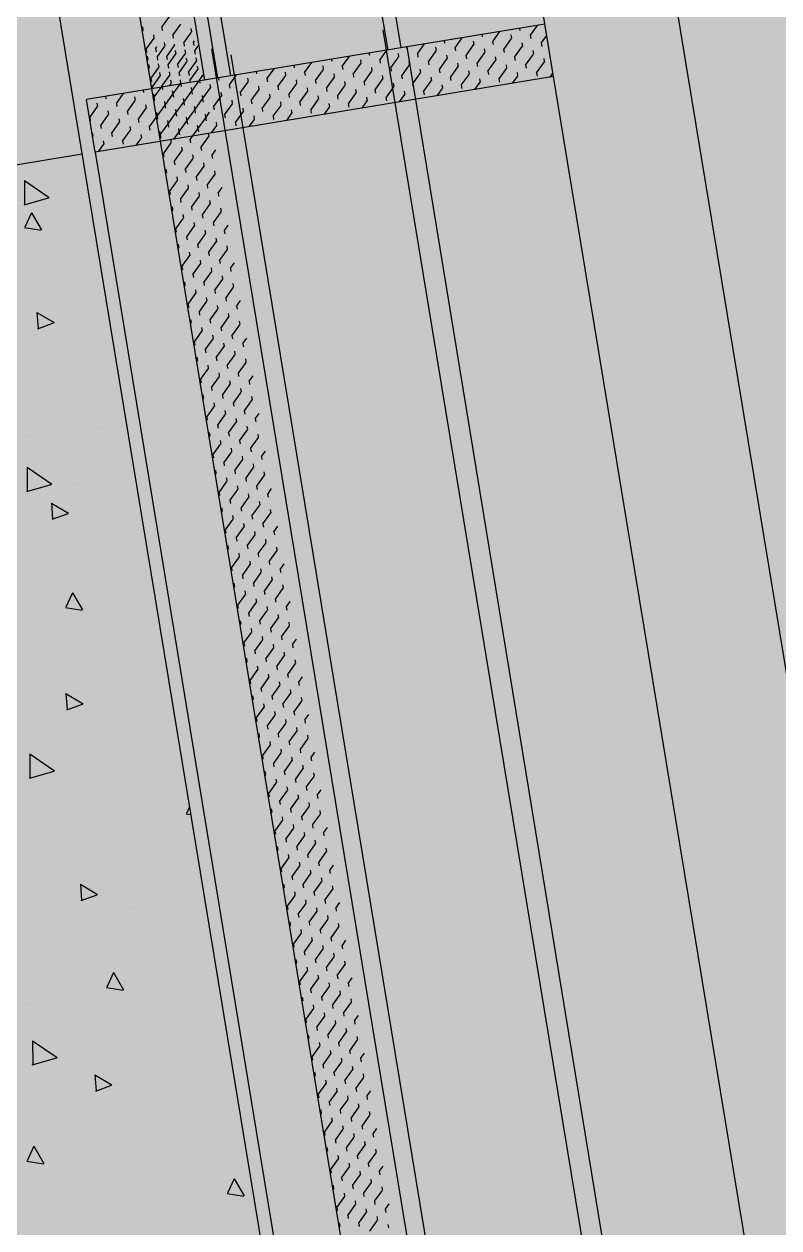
# Model space of a CAD drawing. Header units: millimetres. Extents: x 33240 to 33395, y 51607 to 51720.
# Drawn here: x 33274.4674 to 33274.7518, y 51682.5748 to 51683.0283 of the extents above; entities that cross this region are included whole.
import ezdxf

# ---------------------------------------------------------------- set-up
doc = ezdxf.new("R2010")
doc.units = ezdxf.units.MM
doc.header["$LTSCALE"] = 0.3
doc.header["$MEASUREMENT"] = 0
doc.layers.add('07-REVT-SOL', color=8, linetype='CONTINUOUS')
doc.layers.add('08-EQUI-MEUBLE-PROJ-01', color=11, linetype='CONTINUOUS')

msp = doc.modelspace()

# ---------------------------------------------------------------- hatches: boundary and pattern name
at = {"layer": '07-REVT-SOL'}
h = msp.add_hatch(dxfattribs=at)
h.set_pattern_fill('CROSS', color=30, style=0)
h.set_pattern_definition([(189.35057367, (57785.36794, 108093.83487), (-0.2060594638, -0.2872968802), [0.125, -0.375]), (279.35057367, (57785.29612, 108093.88639), (0.2872968802, -0.2060594638), [0.125, -0.375])])
edge = h.paths.add_edge_path()
edge.add_line((33283.37834, 51687.08222), (33282.64428, 51691.54015))
edge.add_line((33282.64428, 51691.54015), (33270.16237, 51689.48484))
edge.add_line((33270.16237, 51689.48484), (33272.72134, 51673.94416))
edge.add_line((33272.72134, 51673.94416), (33273.82317, 51674.12555))
edge.add_line((33273.82317, 51674.12555), (33273.45317, 51676.37256))
edge.add_line((33273.45317, 51676.37256), (33279.43924, 51677.35824))
edge.add_line((33279.43924, 51677.35824), (33280.44289, 51671.26305))
edge.add_line((33280.44289, 51671.26305), (33280.69327, 51669.7425))
edge.add_line((33280.69327, 51669.7425), (33287.18279, 51670.81109))
edge.add_arc((33295.49829, 51677.43212), 10.62947, 146.696325, 218.527795, ccw=False)
edge.add_line((33286.61448, 51683.26851), (33287.3226, 51684.32885))
edge.add_line((33287.3226, 51684.32885), (33288.3032, 51685.52771))
edge.add_line((33288.3032, 51685.52771), (33286.19868, 51687.54663))
edge.add_line((33286.19868, 51687.54663), (33283.37834, 51687.08222))

# ---------------------------------------------------------------- linework, layer by layer
at = {"layer": '08-EQUI-MEUBLE-PROJ-01', "ltscale": 0.8}
for p, q in [((33273.78824, 51687.2367), (33274.9208, 51680.35868)), ((33275.09841, 51680.38792), (33273.9951, 51687.08834)), ((33274.54831, 51684.03642), (33275.14774, 51680.39605)), ((33274.9504, 51680.36355), (33274.37014, 51683.88745)), ((33274.59026, 51683.10461), (33274.60443, 51683.01853)), ((33274.60129, 51683.06842), (33274.60937, 51683.01935)), ((33274.66364, 51683.02828), (33274.49096, 51682.99985)), ((33274.65819, 51683.02408), (33274.66087, 51683.02783)), ((33274.60262, 51683.02613), (33275.03865, 51680.37808)), ((33274.62983, 51683.01942), (33274.63252, 51683.02316)), ((33274.64018, 51683.02352), (33274.64003, 51683.02439)), ((33274.64401, 51683.02175), (33274.6467, 51683.02549)), ((33274.64814, 51683.01879), (33274.6511, 51683.02292)), ((33274.65119, 51683.02298), (33274.65098, 51683.02423)), ((33274.65436, 51683.02585), (33274.65421, 51683.02673)), ((33274.65848, 51683.02289), (33274.65828, 51683.02415)), ((33274.66232, 51683.02112), (33274.66435, 51683.02396)), ((33274.60148, 51683.01475), (33274.60416, 51683.01849)), ((33274.61168, 51683.01973), (33275.04456, 51680.37906)), ((33274.61182, 51683.01885), (33274.61168, 51683.01973)), ((33274.61566, 51683.01708), (33274.61834, 51683.02082)), ((33274.61978, 51683.01412), (33274.62275, 51683.01825)), ((33274.62283, 51683.01831), (33274.62263, 51683.01956)), ((33274.626, 51683.02118), (33274.62586, 51683.02206)), ((33274.63013, 51683.01822), (33274.62992, 51683.01948)), ((33274.63396, 51683.01645), (33274.63692, 51683.02058)), ((33274.63701, 51683.02064), (33274.6368, 51683.0219)), ((33274.64114, 51683.01768), (33274.64093, 51683.01894)), ((33274.64431, 51683.02056), (33274.6441, 51683.02181)), ((33274.64843, 51683.0176), (33274.64823, 51683.01885)), ((33274.65227, 51683.01583), (33274.65523, 51683.01996)), ((33274.65532, 51683.02002), (33274.65511, 51683.02127)), ((33274.65944, 51683.01706), (33274.65924, 51683.01831)), ((33274.66261, 51683.01993), (33274.66241, 51683.02119)), ((33274.58347, 51683.01418), (33274.58332, 51683.01506)), ((33274.5873, 51683.01241), (33274.58999, 51683.01615)), ((33274.59143, 51683.00945), (33274.59439, 51683.01358)), ((33274.59448, 51683.01364), (33274.59427, 51683.01489)), ((33274.59765, 51683.01652), (33274.5975, 51683.01739)), ((33274.60177, 51683.01355), (33274.60157, 51683.01481)), ((33274.60561, 51683.01179), (33274.60857, 51683.01591)), ((33274.60866, 51683.01598), (33274.60845, 51683.01723)), ((33274.61278, 51683.01301), (33274.61258, 51683.01427)), ((33274.61595, 51683.01589), (33274.61574, 51683.01714)), ((33274.62008, 51683.01293), (33274.61987, 51683.01418)), ((33274.62391, 51683.01116), (33274.62687, 51683.01529)), ((33274.62696, 51683.01535), (33274.62676, 51683.0166)), ((33274.63109, 51683.01239), (33274.63088, 51683.01364)), ((33274.63426, 51683.01526), (33274.63405, 51683.01652)), ((33274.63809, 51683.01349), (33274.64105, 51683.01762)), ((33274.64222, 51683.01053), (33274.64518, 51683.01466)), ((33274.64527, 51683.01472), (33274.64506, 51683.01598)), ((33274.65256, 51683.01464), (33274.65236, 51683.01589)), ((33274.6564, 51683.01287), (33274.65936, 51683.017)), ((33274.66052, 51683.00991), (33274.66348, 51683.01403)), ((33274.66357, 51683.0141), (33274.66337, 51683.01535)), ((33274.58443, 51683.00835), (33274.58422, 51683.0096)), ((33274.5876, 51683.01122), (33274.58739, 51683.01247)), ((33274.59172, 51683.00826), (33274.59152, 51683.00951)), ((33274.59556, 51683.00649), (33274.59852, 51683.01062)), ((33274.59861, 51683.01068), (33274.5984, 51683.01193)), ((33274.6059, 51683.01059), (33274.6057, 51683.01185)), ((33274.60974, 51683.00882), (33274.6127, 51683.01295)), ((33274.61386, 51683.00586), (33274.61682, 51683.00999)), ((33274.61691, 51683.01005), (33274.61671, 51683.01131)), ((33274.62421, 51683.00997), (33274.624, 51683.01122)), ((33274.62804, 51683.0082), (33274.631, 51683.01233)), ((33274.63217, 51683.00524), (33274.63513, 51683.00937)), ((33274.63522, 51683.00943), (33274.63501, 51683.01068)), ((33274.63838, 51683.0123), (33274.63818, 51683.01356)), ((33274.64251, 51683.00934), (33274.64231, 51683.01059)), ((33274.64635, 51683.00757), (33274.64931, 51683.0117)), ((33274.64939, 51683.01176), (33274.64919, 51683.01302)), ((33274.65352, 51683.0088), (33274.65332, 51683.01005)), ((33274.65669, 51683.01168), (33274.65648, 51683.01293)), ((33274.66082, 51683.00872), (33274.66061, 51683.00997)), ((33274.66565, 51683.00834), (33274.66668, 51683.00978)), ((33274.66689, 51683.00855), (33274.49421, 51682.98011)), ((33274.58138, 51683.00416), (33274.58434, 51683.00828)), ((33274.58551, 51683.0012), (33274.58847, 51683.00532)), ((33274.58856, 51683.00538), (33274.58835, 51683.00664)), ((33274.59585, 51683.0053), (33274.59565, 51683.00655)), ((33274.59969, 51683.00353), (33274.60265, 51683.00766)), ((33274.60273, 51683.00772), (33274.60253, 51683.00897)), ((33274.60381, 51683.00057), (33274.60677, 51683.0047)), ((33274.60686, 51683.00476), (33274.60666, 51683.00601)), ((33274.61003, 51683.00763), (33274.60982, 51683.00889)), ((33274.61416, 51683.00467), (33274.61395, 51683.00593)), ((33274.61799, 51683.0029), (33274.62095, 51683.00703)), ((33274.62104, 51683.00709), (33274.62083, 51683.00835)), ((33274.62517, 51683.00413), (33274.62496, 51683.00539)), ((33274.62834, 51683.00701), (33274.62813, 51683.00826)), ((33274.63246, 51683.00405), (33274.63226, 51683.0053)), ((33274.6373, 51683.00368), (33274.63926, 51683.00641)), ((33274.63935, 51683.00647), (33274.63914, 51683.00772)), ((33274.64328, 51683.00466), (33274.64327, 51683.00476)), ((33274.64664, 51683.00638), (33274.64643, 51683.00763)), ((33274.65148, 51683.00601), (33274.65343, 51683.00874)), ((33274.65746, 51683.007), (33274.65744, 51683.00709)), ((33274.5858, 51683), (33274.5856, 51683.00126)), ((33274.58964, 51682.99823), (33274.5926, 51683.00236)), ((33274.59268, 51683.00242), (33274.59248, 51683.00368)), ((33274.59681, 51682.99946), (33274.59661, 51683.00072)), ((33274.59998, 51683.00234), (33274.59977, 51683.00359)), ((33274.60411, 51682.99938), (33274.6039, 51683.00063)), ((33274.60894, 51682.99901), (33274.6109, 51683.00174)), ((33274.61099, 51683.0018), (33274.61078, 51683.00305)), ((33274.61493, 51682.99999), (33274.61491, 51683.00009)), ((33274.61829, 51683.00171), (33274.61808, 51683.00296)), ((33274.62312, 51683.00134), (33274.62508, 51683.00407)), ((33274.62911, 51683.00233), (33274.62909, 51683.00242)), ((33274.58993, 51682.99704), (33274.58972, 51682.9983)), ((33274.59477, 51682.99667), (33274.59672, 51682.9994)), ((33274.60075, 51682.99766), (33274.60073, 51682.99776)), ((33274.58657, 51682.99532), (33274.58656, 51682.99542))]:
    msp.add_line(p, q, dxfattribs=at)
at = {"layer": '08-EQUI-MEUBLE-PROJ-01', "color": 8, "ltscale": 0.8}
for p, q in [((33274.51563, 51683.00391), (33273.84465, 51687.07877)), ((33273.87739, 51687.00308), (33274.53536, 51683.00716)), ((33274.53106, 51683.09486), (33274.54523, 51683.00878)), ((33274.53222, 51683.05704), (33274.5403, 51683.00797)), ((33274.51235, 51683.02601), (33274.51214, 51683.02726)), ((33274.51935, 51683.02712), (33274.52231, 51683.03124)), ((33274.51965, 51683.02593), (33274.51944, 51683.02718)), ((33274.52348, 51683.02416), (33274.52644, 51683.02828)), ((33274.51205, 51683.02565), (33274.51226, 51683.02595)), ((33274.51343, 51683.01886), (33274.51639, 51683.02299)), ((33274.51648, 51683.02305), (33274.51627, 51683.0243)), ((33274.52377, 51683.02296), (33274.52357, 51683.02422)), ((33274.52761, 51683.0212), (33274.53057, 51683.02532)), ((33274.53066, 51683.02539), (33274.53045, 51683.02664)), ((33274.47151, 51683.02128), (33274.47151, 51683.02128)), ((33274.51372, 51683.01767), (33274.51352, 51683.01892)), ((33274.51704, 51683.01906), (33274.51751, 51683.01971)), ((33274.51733, 51683.01787), (33274.51713, 51683.01912)), ((33274.51756, 51683.0159), (33274.52052, 51683.02003)), ((33274.52061, 51683.02009), (33274.5204, 51683.02134)), ((33274.52117, 51683.0161), (33274.52413, 51683.02022)), ((33274.52421, 51683.02029), (33274.52413, 51683.0208)), ((33274.52473, 51683.01713), (33274.52453, 51683.01838)), ((33274.5279, 51683.02), (33274.5277, 51683.02126)), ((33274.52834, 51683.01733), (33274.52814, 51683.01858)), ((33274.53122, 51683.02139), (33274.53169, 51683.02205)), ((33274.53151, 51683.0202), (33274.5313, 51683.02145)), ((33274.53174, 51683.01823), (33274.5332, 51683.02028)), ((33274.53203, 51683.01704), (33274.53182, 51683.0183)), ((33274.538, 51683.01896), (33274.97459, 51680.36754)), ((33274.51387, 51683.01463), (33274.51408, 51683.01493)), ((33274.51417, 51683.01499), (33274.51396, 51683.01624)), ((33274.51785, 51683.01471), (33274.51765, 51683.01596)), ((33274.52146, 51683.01491), (33274.52125, 51683.01616)), ((33274.52169, 51683.01294), (33274.52465, 51683.01707)), ((33274.52529, 51683.01314), (33274.52826, 51683.01726)), ((33274.52581, 51683.00998), (33274.52878, 51683.01411)), ((33274.52886, 51683.01417), (33274.52866, 51683.01542)), ((33274.52942, 51683.01017), (33274.53238, 51683.0143)), ((33274.53247, 51683.01437), (33274.53226, 51683.01562)), ((33274.5453, 51683.01669), (33274.98133, 51680.36865)), ((33274.57312, 51683.01008), (33274.57581, 51683.01382)), ((33274.51439, 51683.01148), (33274.5146, 51683.01177)), ((33274.51469, 51683.01183), (33274.51448, 51683.01309)), ((33274.51524, 51683.00784), (33274.51821, 51683.01197)), ((33274.51829, 51683.01203), (33274.51809, 51683.01328)), ((33274.51881, 51683.00887), (33274.51861, 51683.01013)), ((33274.52198, 51683.01175), (33274.52177, 51683.013)), ((33274.52242, 51683.00907), (33274.52222, 51683.01032)), ((33274.52559, 51683.01195), (33274.52538, 51683.0132)), ((33274.52611, 51683.00879), (33274.5259, 51683.01004)), ((33274.52972, 51683.00898), (33274.52951, 51683.01024)), ((33274.52994, 51683.00702), (33274.5329, 51683.01115)), ((33274.53299, 51683.01121), (33274.53278, 51683.01246)), ((33274.53355, 51683.00721), (33274.53502, 51683.00926)), ((33274.54477, 51683.00541), (33274.54745, 51683.00915)), ((33274.55511, 51683.00951), (33274.55497, 51683.01039)), ((33274.55895, 51683.00774), (33274.56163, 51683.01148)), ((33274.56612, 51683.00897), (33274.56592, 51683.01022)), ((33274.56929, 51683.01185), (33274.56915, 51683.01272)), ((33274.57342, 51683.00889), (33274.57321, 51683.01014)), ((33274.57725, 51683.00712), (33274.58021, 51683.01124)), ((33274.5803, 51683.01131), (33274.58009, 51683.01256)), ((33274.51554, 51683.00665), (33274.51533, 51683.0079)), ((33274.51576, 51683.00468), (33274.51873, 51683.00881)), ((33274.51598, 51683.00397), (33274.51585, 51683.00475)), ((33274.51937, 51683.00488), (33274.52233, 51683.00901)), ((33274.51967, 51683.00369), (33274.51946, 51683.00494)), ((33274.52224, 51683.005), (33274.52285, 51683.00585)), ((33274.52294, 51683.00591), (33274.52274, 51683.00717)), ((33274.5235, 51683.00192), (33274.52646, 51683.00605)), ((33274.52655, 51683.00611), (33274.52634, 51683.00736)), ((33274.52676, 51683.00484), (33274.52661, 51683.00572)), ((33274.53016, 51683.0063), (33274.53003, 51683.00708)), ((33274.53059, 51683.00307), (33274.53328, 51683.00682)), ((33274.53384, 51683.00602), (33274.53364, 51683.00728)), ((33274.53777, 51683.0043), (33274.53756, 51683.00556)), ((33274.54094, 51683.00718), (33274.54079, 51683.00805)), ((33274.54506, 51683.00422), (33274.54486, 51683.00547)), ((33274.5489, 51683.00245), (33274.55186, 51683.00658)), ((33274.55195, 51683.00664), (33274.55174, 51683.00789)), ((33274.55607, 51683.00368), (33274.55587, 51683.00493)), ((33274.55924, 51683.00655), (33274.55903, 51683.0078)), ((33274.56307, 51683.00478), (33274.56604, 51683.00891)), ((33274.56337, 51683.00359), (33274.56316, 51683.00484)), ((33274.5672, 51683.00182), (33274.57016, 51683.00595)), ((33274.57025, 51683.00601), (33274.57005, 51683.00726)), ((33274.57755, 51683.00593), (33274.57734, 51683.00718)), ((33274.4984, 51683.00017), (33274.49826, 51683.00105)), ((33274.50224, 51682.9984), (33274.50492, 51683.00215)), ((33274.50941, 51682.99963), (33274.50921, 51683.00089)), ((33274.51258, 51683.00251), (33274.51244, 51683.00338)), ((33274.5162, 51683.00046), (33274.51641, 51683.00075)), ((33274.5165, 51683.00081), (33274.51629, 51683.00207)), ((33274.51641, 51683.00074), (33274.5191, 51683.00448)), ((33274.51671, 51682.99955), (33274.5165, 51683.0008)), ((33274.52054, 51682.99778), (33274.5235, 51683.00191)), ((33274.52359, 51683.00197), (33274.52338, 51683.00322)), ((33274.5238, 51683.00073), (33274.52359, 51683.00198)), ((33274.52772, 51682.99901), (33274.52751, 51683.00026)), ((33274.52763, 51682.99896), (33274.53059, 51683.00309)), ((33274.53068, 51683.00315), (33274.53047, 51683.0044)), ((33274.53089, 51683.00188), (33274.53068, 51683.00314)), ((33274.53176, 51682.996), (33274.53472, 51683.00013)), ((33274.53481, 51683.00019), (33274.5346, 51683.00144)), ((33274.53472, 51683.00011), (33274.53768, 51683.00424)), ((33274.53501, 51682.99892), (33274.53481, 51683.00017)), ((33274.53885, 51682.99715), (33274.54181, 51683.00128)), ((33274.5419, 51683.00134), (33274.54169, 51683.0026)), ((33274.54919, 51683.00126), (33274.54899, 51683.00251)), ((33274.55303, 51682.99949), (33274.55599, 51683.00361)), ((33274.55715, 51682.99653), (33274.56011, 51683.00065)), ((33274.5602, 51683.00072), (33274.56, 51683.00197)), ((33274.5675, 51683.00063), (33274.56729, 51683.00188)), ((33274.57133, 51682.99886), (33274.57429, 51683.00299)), ((33274.57438, 51683.00305), (33274.57417, 51683.0043)), ((33274.57546, 51682.9959), (33274.57842, 51683.00003)), ((33274.57851, 51683.00009), (33274.5783, 51683.00134)), ((33274.58167, 51683.00296), (33274.58147, 51683.00422)), ((33274.49421, 51682.98011), (33274.49096, 51682.99985)), ((33274.49219, 51682.99311), (33274.49515, 51682.99724)), ((33274.49524, 51682.9973), (33274.49503, 51682.99855)), ((33274.49936, 51682.99434), (33274.49916, 51682.99559)), ((33274.50253, 51682.99721), (33274.50232, 51682.99847)), ((33274.50636, 51682.99544), (33274.50933, 51682.99957)), ((33274.50666, 51682.99425), (33274.50645, 51682.99551)), ((33274.51049, 51682.99248), (33274.51345, 51682.99661)), ((33274.51354, 51682.99667), (33274.51334, 51682.99793)), ((33274.51758, 51682.99366), (33274.52054, 51682.99779)), ((33274.52063, 51682.99785), (33274.52042, 51682.99911)), ((33274.52084, 51682.99659), (33274.52063, 51682.99784)), ((33274.52476, 51682.99489), (33274.52455, 51682.99615)), ((33274.52467, 51682.99482), (33274.52763, 51682.99895)), ((33274.52792, 51682.99777), (33274.52772, 51682.99902)), ((33274.5288, 51682.99186), (33274.53176, 51682.99599)), ((33274.53185, 51682.99605), (33274.53164, 51682.9973)), ((33274.53205, 51682.99481), (33274.53184, 51682.99606)), ((33274.53914, 51682.99596), (33274.53894, 51682.99721)), ((33274.54298, 51682.99419), (33274.54594, 51682.99832)), ((33274.54602, 51682.99838), (33274.54582, 51682.99963)), ((33274.55015, 51682.99542), (33274.54995, 51682.99667)), ((33274.55332, 51682.9983), (33274.55311, 51682.99955)), ((33274.55745, 51682.99533), (33274.55724, 51682.99659)), ((33274.56128, 51682.99357), (33274.56424, 51682.99769)), ((33274.56433, 51682.99775), (33274.56412, 51682.99901)), ((33274.56846, 51682.99479), (33274.56825, 51682.99605)), ((33274.57163, 51682.99767), (33274.57142, 51682.99892)), ((33274.57575, 51682.99471), (33274.57555, 51682.99596)), ((33274.58059, 51682.99434), (33274.58255, 51682.99707)), ((33274.58264, 51682.99713), (33274.58243, 51682.99838)), ((33274.49248, 51682.99192), (33274.49228, 51682.99317)), ((33274.49632, 51682.99015), (33274.49928, 51682.99428)), ((33274.50044, 51682.98719), (33274.5034, 51682.99132)), ((33274.50349, 51682.99138), (33274.50329, 51682.99263)), ((33274.51079, 51682.99129), (33274.51058, 51682.99254)), ((33274.51462, 51682.98952), (33274.51758, 51682.99365)), ((33274.51767, 51682.99371), (33274.51746, 51682.99497)), ((33274.51787, 51682.99247), (33274.51767, 51682.99373)), ((33274.5218, 51682.99075), (33274.52159, 51682.992)), ((33274.52171, 51682.9907), (33274.52467, 51682.99483)), ((33274.52496, 51682.99363), (33274.52476, 51682.99488)), ((33274.52584, 51682.98774), (33274.5288, 51682.99187)), ((33274.52888, 51682.99193), (33274.52868, 51682.99319)), ((33274.52909, 51682.99067), (33274.52889, 51682.99192)), ((33274.53293, 51682.9889), (33274.53589, 51682.99302)), ((33274.53597, 51682.99309), (33274.53577, 51682.99434)), ((33274.53588, 51682.99304), (33274.53735, 51682.99508)), ((33274.53618, 51682.99185), (33274.53597, 51682.9931)), ((33274.5401, 51682.99013), (33274.5399, 51682.99138)), ((33274.54327, 51682.993), (33274.54306, 51682.99425)), ((33274.5471, 51682.99123), (33274.55006, 51682.99536)), ((33274.5474, 51682.99004), (33274.54719, 51682.99129)), ((33274.55223, 51682.98967), (33274.55419, 51682.9924)), ((33274.55428, 51682.99246), (33274.55407, 51682.99371)), ((33274.56158, 51682.99237), (33274.56137, 51682.99363)), ((33274.56641, 51682.992), (33274.56837, 51682.99473)), ((33274.5724, 51682.99299), (33274.57238, 51682.99309)), ((33274.47895, 51682.98942), (33274.47895, 51682.98942)), ((33274.49344, 51682.98608), (33274.49324, 51682.98734)), ((33274.49661, 51682.98896), (33274.4964, 51682.99021)), ((33274.50074, 51682.986), (33274.50053, 51682.98725)), ((33274.50457, 51682.98423), (33274.50753, 51682.98836)), ((33274.50762, 51682.98842), (33274.50741, 51682.98967)), ((33274.51175, 51682.98546), (33274.51154, 51682.98671)), ((33274.51492, 51682.98833), (33274.51471, 51682.98958)), ((33274.51853, 51682.98628), (33274.51875, 51682.98657)), ((33274.51883, 51682.98664), (33274.51863, 51682.98789)), ((33274.51875, 51682.98656), (33274.52171, 51682.99069)), ((33274.51904, 51682.98537), (33274.51884, 51682.98662)), ((33274.522, 51682.98951), (33274.5218, 51682.99076)), ((33274.52388, 51682.985), (33274.52584, 51682.98773)), ((33274.52593, 51682.98779), (33274.52572, 51682.98904)), ((33274.52613, 51682.98655), (33274.52592, 51682.9878)), ((33274.52996, 51682.98478), (33274.53292, 51682.98891)), ((33274.53301, 51682.98897), (33274.53281, 51682.99022)), ((33274.53322, 51682.9877), (33274.53301, 51682.98896)), ((33274.53714, 51682.98601), (33274.53693, 51682.98726)), ((33274.53806, 51682.98733), (33274.54001, 51682.99006)), ((33274.54404, 51682.98832), (33274.54402, 51682.98842)), ((33274.55822, 51682.99065), (33274.5582, 51682.99075)), ((33274.49326, 51682.98589), (33274.49335, 51682.98602)), ((33274.49552, 51682.98033), (33274.49748, 51682.98306)), ((33274.49757, 51682.98312), (33274.49736, 51682.98437)), ((33274.50487, 51682.98304), (33274.50466, 51682.98429)), ((33274.5097, 51682.98266), (33274.51166, 51682.98539)), ((33274.51569, 51682.98365), (33274.51567, 51682.98375)), ((33274.51991, 51682.97949), (33274.52287, 51682.98361)), ((33274.52296, 51682.98368), (33274.52276, 51682.98493)), ((33274.52709, 51682.98072), (33274.52688, 51682.98197)), ((33274.52986, 51682.98598), (33274.52985, 51682.98608)), ((33274.53026, 51682.98359), (33274.53005, 51682.98484)), ((33274.53409, 51682.98182), (33274.53705, 51682.98595)), ((33274.53439, 51682.98063), (33274.53418, 51682.98188)), ((33274.48928, 51682.9793), (33274.3992, 51682.96447)), ((33274.49421, 51682.98011), (33274.74253, 51681.47207)), ((33274.50151, 51682.98132), (33274.50149, 51682.98141)), ((33274.52021, 51682.97829), (33274.52, 51682.97955)), ((33274.52404, 51682.97652), (33274.527, 51682.98065)), ((33274.52817, 51682.97356), (33274.53113, 51682.97769)), ((33274.53122, 51682.97775), (33274.53101, 51682.97901)), ((33274.53822, 51682.97886), (33274.53969, 51682.98091)), ((33274.53851, 51682.97767), (33274.53831, 51682.97892)), ((33274.47082, 51682.97593), (33274.47082, 51682.97593)), ((33274.52117, 51682.97246), (33274.52096, 51682.97371)), ((33274.52434, 51682.97533), (33274.52413, 51682.97659)), ((33274.52846, 51682.97237), (33274.52826, 51682.97363)), ((33274.5323, 51682.9706), (33274.53526, 51682.97473)), ((33274.53535, 51682.97479), (33274.53514, 51682.97605)), ((33274.53947, 51682.97183), (33274.53927, 51682.97309)), ((33274.46756, 51682.96935), (33274.47684, 51682.96298)), ((33274.46756, 51682.96935), (33274.46765, 51682.96035)), ((33274.52087, 51682.9721), (33274.52108, 51682.9724)), ((33274.52225, 51682.96531), (33274.52521, 51682.96944)), ((33274.5253, 51682.9695), (33274.52509, 51682.97075)), ((33274.53259, 51682.96941), (33274.53239, 51682.97067)), ((33274.53643, 51682.96764), (33274.53939, 51682.97177)), ((33274.52254, 51682.96412), (33274.52234, 51682.96537)), ((33274.52638, 51682.96235), (33274.52934, 51682.96647)), ((33274.52943, 51682.96654), (33274.52922, 51682.96779)), ((33274.53355, 51682.96358), (33274.53335, 51682.96483)), ((33274.53672, 51682.96645), (33274.53651, 51682.9677)), ((33274.54055, 51682.96468), (33274.54202, 51682.96673)), ((33274.54085, 51682.96349), (33274.54064, 51682.96474)), ((33274.4675, 51682.96023), (33274.47669, 51682.96286)), ((33274.47471, 51682.96086), (33274.47471, 51682.96086)), ((33274.5235, 51682.95828), (33274.5233, 51682.95953)), ((33274.52667, 51682.96116), (33274.52646, 51682.96241)), ((33274.5305, 51682.95939), (33274.53347, 51682.96351)), ((33274.5308, 51682.9582), (33274.53059, 51682.95945)), ((33274.53463, 51682.95643), (33274.53759, 51682.96055)), ((33274.53768, 51682.96062), (33274.53747, 51682.96187)), ((33274.47023, 51682.95722), (33274.46773, 51682.95176)), ((33274.47023, 51682.95722), (33274.47402, 51682.95075)), ((33274.5232, 51682.95792), (33274.52342, 51682.95822)), ((33274.52458, 51682.95113), (33274.52754, 51682.95526)), ((33274.52763, 51682.95532), (33274.52743, 51682.95657)), ((33274.53493, 51682.95524), (33274.53472, 51682.95649)), ((33274.53876, 51682.95346), (33274.54172, 51682.95759)), ((33274.54181, 51682.95766), (33274.5416, 51682.95891)), ((33274.46757, 51682.95164), (33274.47386, 51682.95062)), ((33274.52488, 51682.94994), (33274.52467, 51682.95119)), ((33274.52871, 51682.94817), (33274.53167, 51682.9523)), ((33274.53176, 51682.95236), (33274.53155, 51682.95361)), ((33274.53589, 51682.9494), (33274.53568, 51682.95065)), ((33274.53905, 51682.95227), (33274.53885, 51682.95353)), ((33274.54289, 51682.9505), (33274.54436, 51682.95255)), ((33274.54318, 51682.94931), (33274.54298, 51682.95057)), ((33274.52901, 51682.94698), (33274.5288, 51682.94823)), ((33274.53284, 51682.94521), (33274.5358, 51682.94934)), ((33274.53697, 51682.94225), (33274.53993, 51682.94638)), ((33274.54002, 51682.94644), (33274.53981, 51682.94769)), ((33274.52554, 51682.94375), (33274.52575, 51682.94404)), ((33274.52584, 51682.9441), (33274.52563, 51682.94536)), ((33274.52692, 51682.93695), (33274.52988, 51682.94108)), ((33274.52997, 51682.94114), (33274.52976, 51682.9424)), ((33274.53313, 51682.94402), (33274.53293, 51682.94527)), ((33274.53726, 51682.94106), (33274.53705, 51682.94231)), ((33274.5411, 51682.93929), (33274.54406, 51682.94342)), ((33274.54414, 51682.94348), (33274.54394, 51682.94473)), ((33274.52721, 51682.93576), (33274.52701, 51682.93702)), ((33274.53105, 51682.93399), (33274.53401, 51682.93812)), ((33274.53409, 51682.93818), (33274.53389, 51682.93944)), ((33274.54139, 51682.9381), (33274.54118, 51682.93935)), ((33274.54522, 51682.93633), (33274.54669, 51682.93837)), ((33274.478, 51682.9321), (33274.478, 51682.9321)), ((33274.53134, 51682.9328), (33274.53113, 51682.93405)), ((33274.53517, 51682.93103), (33274.53813, 51682.93516)), ((33274.53822, 51682.93522), (33274.53802, 51682.93648)), ((33274.5393, 51682.92807), (33274.54226, 51682.9322)), ((33274.54235, 51682.93226), (33274.54214, 51682.93351)), ((33274.54552, 51682.93514), (33274.54531, 51682.93639)), ((33274.52787, 51682.92957), (33274.52808, 51682.92986)), ((33274.52817, 51682.92993), (33274.52797, 51682.93118)), ((33274.5323, 51682.92697), (33274.53209, 51682.92822)), ((33274.53547, 51682.92984), (33274.53526, 51682.93109)), ((33274.5396, 51682.92688), (33274.53939, 51682.92813)), ((33274.54343, 51682.92511), (33274.54639, 51682.92924)), ((33274.54648, 51682.9293), (33274.54627, 51682.93055)), ((33274.48611, 51682.92641), (33274.48611, 51682.92641)), ((33274.48636, 51682.92566), (33274.48636, 51682.92566)), ((33274.52925, 51682.92278), (33274.53221, 51682.9269)), ((33274.53338, 51682.91981), (33274.53634, 51682.92394)), ((33274.53643, 51682.92401), (33274.53622, 51682.92526)), ((33274.54372, 51682.92392), (33274.54352, 51682.92517)), ((33274.54756, 51682.92215), (33274.54903, 51682.9242)), ((33274.47227, 51682.91968), (33274.47872, 51682.91586)), ((33274.47227, 51682.91968), (33274.47272, 51682.9137)), ((33274.52955, 51682.92158), (33274.52934, 51682.92284)), ((33274.53367, 51682.91862), (33274.53347, 51682.91988)), ((33274.53751, 51682.91685), (33274.54047, 51682.92098)), ((33274.54056, 51682.92104), (33274.54035, 51682.9223)), ((33274.54468, 51682.91808), (33274.54448, 51682.91934)), ((33274.54785, 51682.92096), (33274.54765, 51682.92221)), ((33274.47256, 51682.91357), (33274.47856, 51682.91573)), ((33274.53021, 51682.91539), (33274.53042, 51682.91569)), ((33274.53051, 51682.91575), (33274.5303, 51682.917)), ((33274.53464, 51682.91279), (33274.53443, 51682.91404)), ((33274.5378, 51682.91566), (33274.5376, 51682.91692)), ((33274.54164, 51682.91389), (33274.5446, 51682.91802)), ((33274.54193, 51682.9127), (33274.54172, 51682.91396)), ((33274.54576, 51682.91093), (33274.54872, 51682.91506)), ((33274.54881, 51682.91512), (33274.54861, 51682.91638)), ((33274.53159, 51682.9086), (33274.53455, 51682.91273)), ((33274.53571, 51682.90564), (33274.53868, 51682.90976)), ((33274.53876, 51682.90983), (33274.53856, 51682.91108)), ((33274.54606, 51682.90974), (33274.54585, 51682.91099)), ((33274.54989, 51682.90797), (33274.55136, 51682.91002)), ((33274.48115, 51682.90782), (33274.48115, 51682.90782)), ((33274.53188, 51682.90741), (33274.53167, 51682.90866)), ((33274.53601, 51682.90445), (33274.5358, 51682.9057)), ((33274.53984, 51682.90268), (33274.5428, 51682.9068)), ((33274.54289, 51682.90687), (33274.54268, 51682.90812)), ((33274.54702, 51682.90391), (33274.54681, 51682.90516)), ((33274.55019, 51682.90678), (33274.54998, 51682.90803)), ((33274.49368, 51682.90149), (33274.49368, 51682.90149)), ((33274.53254, 51682.90121), (33274.53275, 51682.90151)), ((33274.53284, 51682.90157), (33274.53264, 51682.90282)), ((33274.54014, 51682.90149), (33274.53993, 51682.90274)), ((33274.54397, 51682.89972), (33274.54693, 51682.90384)), ((33274.5481, 51682.89675), (33274.55106, 51682.90088)), ((33274.55115, 51682.90095), (33274.55094, 51682.9022)), ((33274.53392, 51682.89442), (33274.53688, 51682.89855)), ((33274.53697, 51682.89861), (33274.53676, 51682.89986)), ((33274.5411, 51682.89565), (33274.54089, 51682.8969)), ((33274.54426, 51682.89853), (33274.54406, 51682.89978)), ((33274.54839, 51682.89556), (33274.54819, 51682.89682)), ((33274.55223, 51682.89379), (33274.55369, 51682.89584)), ((33274.53422, 51682.89323), (33274.53401, 51682.89448)), ((33274.53805, 51682.89146), (33274.54101, 51682.89559)), ((33274.53834, 51682.89027), (33274.53814, 51682.89152)), ((33274.54218, 51682.8885), (33274.54514, 51682.89263)), ((33274.54523, 51682.89269), (33274.54502, 51682.89394)), ((33274.55252, 51682.8926), (33274.55231, 51682.89386)), ((33274.53488, 51682.88704), (33274.53509, 51682.88733)), ((33274.53518, 51682.88739), (33274.53497, 51682.88865)), ((33274.54247, 51682.88731), (33274.54226, 51682.88856)), ((33274.54631, 51682.88554), (33274.54927, 51682.88967)), ((33274.54935, 51682.88973), (33274.54915, 51682.89098)), ((33274.55043, 51682.88258), (33274.55339, 51682.88671)), ((33274.55348, 51682.88677), (33274.55328, 51682.88802)), ((33274.53626, 51682.88024), (33274.53922, 51682.88437)), ((33274.5393, 51682.88443), (33274.5391, 51682.88569)), ((33274.54343, 51682.88147), (33274.54323, 51682.88273)), ((33274.5466, 51682.88435), (33274.54639, 51682.8856)), ((33274.55073, 51682.88139), (33274.55052, 51682.88264)), ((33274.50064, 51682.87761), (33274.50064, 51682.87761)), ((33274.53655, 51682.87905), (33274.53634, 51682.88031)), ((33274.54038, 51682.87728), (33274.54334, 51682.88141)), ((33274.54451, 51682.87432), (33274.54747, 51682.87845)), ((33274.54756, 51682.87851), (33274.54735, 51682.87977)), ((33274.55456, 51682.87962), (33274.55603, 51682.88166)), ((33274.55486, 51682.87843), (33274.55465, 51682.87968)), ((33274.46759, 51682.8734), (33274.46759, 51682.8734)), ((33274.49736, 51682.87618), (33274.49736, 51682.87618)), ((33274.53721, 51682.87286), (33274.53742, 51682.87315)), ((33274.53751, 51682.87322), (33274.5373, 51682.87447)), ((33274.54068, 51682.87609), (33274.54047, 51682.87734)), ((33274.54481, 51682.87313), (33274.5446, 51682.87438)), ((33274.54864, 51682.87136), (33274.5516, 51682.87549)), ((33274.55169, 51682.87555), (33274.55148, 51682.8768)), ((33274.55582, 51682.87259), (33274.55561, 51682.87384)), ((33274.53859, 51682.86607), (33274.54155, 51682.87019)), ((33274.54164, 51682.87026), (33274.54143, 51682.87151)), ((33274.54577, 51682.8673), (33274.54556, 51682.86855)), ((33274.54893, 51682.87017), (33274.54873, 51682.87142)), ((33274.55277, 51682.8684), (33274.55573, 51682.87253)), ((33274.55306, 51682.86721), (33274.55286, 51682.86846)), ((33274.50475, 51682.86493), (33274.50475, 51682.86493)), ((33274.53888, 51682.86487), (33274.53868, 51682.86613)), ((33274.54272, 51682.8631), (33274.54568, 51682.86723)), ((33274.54685, 51682.86014), (33274.54981, 51682.86427)), ((33274.54989, 51682.86433), (33274.54969, 51682.86559)), ((33274.5569, 51682.86544), (33274.55836, 51682.86749)), ((33274.55719, 51682.86425), (33274.55698, 51682.8655)), ((33274.46857, 51682.86135), (33274.47784, 51682.85499)), ((33274.46857, 51682.86135), (33274.46865, 51682.85235)), ((33274.53985, 51682.85904), (33274.53964, 51682.86029)), ((33274.54301, 51682.86191), (33274.54281, 51682.86317)), ((33274.54714, 51682.85895), (33274.54693, 51682.86021)), ((33274.55097, 51682.85718), (33274.55393, 51682.86131)), ((33274.55402, 51682.86137), (33274.55382, 51682.86263)), ((33274.55815, 51682.85841), (33274.55794, 51682.85967)), ((33274.46851, 51682.85223), (33274.4777, 51682.85487)), ((33274.53954, 51682.85868), (33274.53976, 51682.85898)), ((33274.54092, 51682.85189), (33274.54389, 51682.85602)), ((33274.54397, 51682.85608), (33274.54377, 51682.85733)), ((33274.55127, 51682.85599), (33274.55106, 51682.85725)), ((33274.5551, 51682.85422), (33274.55806, 51682.85835)), ((33274.4876, 51682.85478), (33274.4876, 51682.85478)), ((33274.54122, 51682.8507), (33274.54101, 51682.85195)), ((33274.54505, 51682.84893), (33274.54801, 51682.85305)), ((33274.5481, 51682.85312), (33274.54789, 51682.85437)), ((33274.55223, 51682.85016), (33274.55202, 51682.85141)), ((33274.5554, 51682.85303), (33274.55519, 51682.85428)), ((33274.55923, 51682.85126), (33274.5607, 51682.85331)), ((33274.55952, 51682.85007), (33274.55932, 51682.85132)), ((33274.47773, 51682.84789), (33274.48418, 51682.84406)), ((33274.47773, 51682.84789), (33274.47818, 51682.8419)), ((33274.54218, 51682.84486), (33274.54197, 51682.84611)), ((33274.54535, 51682.84774), (33274.54514, 51682.84899)), ((33274.54918, 51682.84597), (33274.55214, 51682.85009)), ((33274.54947, 51682.84478), (33274.54927, 51682.84603)), ((33274.55331, 51682.84301), (33274.55627, 51682.84713)), ((33274.55636, 51682.8472), (33274.55615, 51682.84845)), ((33274.47802, 51682.84178), (33274.48402, 51682.84394)), ((33274.54188, 51682.8445), (33274.54209, 51682.8448)), ((33274.54326, 51682.83771), (33274.54622, 51682.84184)), ((33274.54631, 51682.8419), (33274.5461, 51682.84315)), ((33274.5536, 51682.84182), (33274.5534, 51682.84307)), ((33274.55744, 51682.84004), (33274.5604, 51682.84417)), ((33274.56049, 51682.84424), (33274.56028, 51682.84549)), ((33274.54355, 51682.83652), (33274.54335, 51682.83777)), ((33274.54739, 51682.83475), (33274.55035, 51682.83888)), ((33274.55044, 51682.83894), (33274.55023, 51682.84019)), ((33274.55456, 51682.83598), (33274.55436, 51682.83723)), ((33274.55773, 51682.83885), (33274.55752, 51682.84011)), ((33274.56156, 51682.83708), (33274.56303, 51682.83913)), ((33274.56186, 51682.83589), (33274.56165, 51682.83715)), ((33274.46903, 51682.83281), (33274.46903, 51682.83281)), ((33274.54768, 51682.83356), (33274.54747, 51682.83481)), ((33274.55152, 51682.83179), (33274.55448, 51682.83592)), ((33274.55564, 51682.82883), (33274.5586, 51682.83296)), ((33274.55869, 51682.83302), (33274.55849, 51682.83427)), ((33274.54421, 51682.83033), (33274.54443, 51682.83062)), ((33274.54451, 51682.83068), (33274.54431, 51682.83194)), ((33274.54559, 51682.82353), (33274.54855, 51682.82766)), ((33274.54864, 51682.82772), (33274.54844, 51682.82898)), ((33274.55181, 51682.8306), (33274.5516, 51682.83185)), ((33274.55594, 51682.82764), (33274.55573, 51682.82889)), ((33274.55977, 51682.82587), (33274.56273, 51682.83)), ((33274.56282, 51682.83006), (33274.56261, 51682.83131)), ((33274.48002, 51682.82351), (33274.48002, 51682.82351)), ((33274.48343, 51682.82337), (33274.48343, 51682.82337)), ((33274.54589, 51682.82234), (33274.54568, 51682.8236)), ((33274.54972, 51682.82057), (33274.55268, 51682.8247)), ((33274.55277, 51682.82476), (33274.55256, 51682.82602)), ((33274.56007, 51682.82468), (33274.55986, 51682.82593)), ((33274.5639, 51682.82291), (33274.56537, 51682.82495)), ((33274.55002, 51682.81938), (33274.54981, 51682.82063)), ((33274.55385, 51682.81761), (33274.55681, 51682.82174)), ((33274.5569, 51682.8218), (33274.55669, 51682.82306)), ((33274.55798, 51682.81465), (33274.56094, 51682.81878)), ((33274.56103, 51682.81884), (33274.56082, 51682.82009)), ((33274.56419, 51682.82172), (33274.56399, 51682.82297)), ((33274.48568, 51682.81411), (33274.48317, 51682.80866)), ((33274.48568, 51682.81411), (33274.48947, 51682.80764)), ((33274.54655, 51682.81615), (33274.54676, 51682.81644)), ((33274.54685, 51682.81651), (33274.54664, 51682.81776)), ((33274.55098, 51682.81355), (33274.55077, 51682.8148)), ((33274.55414, 51682.81642), (33274.55394, 51682.81767)), ((33274.55827, 51682.81346), (33274.55807, 51682.81471)), ((33274.56211, 51682.81169), (33274.56507, 51682.81582)), ((33274.56515, 51682.81588), (33274.56495, 51682.81713)), ((33274.54793, 51682.80936), (33274.55089, 51682.81348)), ((33274.55206, 51682.80639), (33274.55502, 51682.81052)), ((33274.5551, 51682.81059), (33274.5549, 51682.81184)), ((33274.5624, 51682.8105), (33274.56219, 51682.81175)), ((33274.56623, 51682.80873), (33274.5677, 51682.81078)), ((33274.48302, 51682.80854), (33274.48931, 51682.80752)), ((33274.54822, 51682.80816), (33274.54802, 51682.80942)), ((33274.55235, 51682.8052), (33274.55214, 51682.80646)), ((33274.55618, 51682.80343), (33274.55914, 51682.80756)), ((33274.55923, 51682.80762), (33274.55903, 51682.80888)), ((33274.56336, 51682.80466), (33274.56315, 51682.80592)), ((33274.56653, 51682.80754), (33274.56632, 51682.80879)), ((33274.49405, 51682.80174), (33274.49405, 51682.80174)), ((33274.54888, 51682.80197), (33274.5491, 51682.80227)), ((33274.54918, 51682.80233), (33274.54898, 51682.80358)), ((33274.55331, 51682.79937), (33274.5531, 51682.80062)), ((33274.55648, 51682.80224), (33274.55627, 51682.8035)), ((33274.56031, 51682.80047), (33274.56327, 51682.8046)), ((33274.56061, 51682.79928), (33274.5604, 51682.80054)), ((33274.56444, 51682.79751), (33274.5674, 51682.80164)), ((33274.56749, 51682.8017), (33274.56728, 51682.80296)), ((33274.48734, 51682.79935), (33274.48734, 51682.79935)), ((33274.55026, 51682.79518), (33274.55322, 51682.79931)), ((33274.55439, 51682.79222), (33274.55735, 51682.79634)), ((33274.55744, 51682.79641), (33274.55723, 51682.79766)), ((33274.56473, 51682.79632), (33274.56453, 51682.79757)), ((33274.56857, 51682.79455), (33274.57004, 51682.7966)), ((33274.55056, 51682.79399), (33274.55035, 51682.79524)), ((33274.55468, 51682.79103), (33274.55448, 51682.79228)), ((33274.55852, 51682.78926), (33274.56148, 51682.79338)), ((33274.56157, 51682.79345), (33274.56136, 51682.7947)), ((33274.5657, 51682.79049), (33274.56549, 51682.79174)), ((33274.56886, 51682.79336), (33274.56866, 51682.79461)), ((33274.55122, 51682.78779), (33274.55143, 51682.78809)), ((33274.55152, 51682.78815), (33274.55131, 51682.7894)), ((33274.55881, 51682.78807), (33274.55861, 51682.78932)), ((33274.56265, 51682.7863), (33274.56561, 51682.79042)), ((33274.56677, 51682.78333), (33274.56974, 51682.78746)), ((33274.56982, 51682.78753), (33274.56962, 51682.78878)), ((33274.5526, 51682.781), (33274.55556, 51682.78513)), ((33274.55565, 51682.78519), (33274.55544, 51682.78644)), ((33274.55977, 51682.78223), (33274.55957, 51682.78348)), ((33274.56294, 51682.78511), (33274.56273, 51682.78636)), ((33274.56707, 51682.78214), (33274.56686, 51682.7834)), ((33274.5709, 51682.78037), (33274.57237, 51682.78242)), ((33274.55289, 51682.77981), (33274.55268, 51682.78106)), ((33274.55673, 51682.77804), (33274.55969, 51682.78217)), ((33274.55702, 51682.77685), (33274.55681, 51682.7781)), ((33274.56085, 51682.77508), (33274.56381, 51682.77921)), ((33274.5639, 51682.77927), (33274.5637, 51682.78052)), ((33274.5712, 51682.77918), (33274.57099, 51682.78044)), ((33274.48319, 51682.7761), (33274.48964, 51682.77227)), ((33274.48319, 51682.7761), (33274.48364, 51682.77011)), ((33274.48838, 51682.77689), (33274.48838, 51682.77689)), ((33274.49872, 51682.77386), (33274.49872, 51682.77386)), ((33274.55355, 51682.77362), (33274.55376, 51682.77391)), ((33274.55385, 51682.77397), (33274.55365, 51682.77523)), ((33274.56115, 51682.77389), (33274.56094, 51682.77514)), ((33274.56498, 51682.77212), (33274.56794, 51682.77625)), ((33274.56803, 51682.77631), (33274.56782, 51682.77756)), ((33274.56911, 51682.76916), (33274.57207, 51682.77329)), ((33274.57216, 51682.77335), (33274.57195, 51682.7746)), ((33274.48349, 51682.76999), (33274.48948, 51682.77215)), ((33274.55493, 51682.76682), (33274.55789, 51682.77095)), ((33274.55798, 51682.77101), (33274.55777, 51682.77227)), ((33274.56211, 51682.76805), (33274.5619, 51682.76931)), ((33274.56528, 51682.77093), (33274.56507, 51682.77218)), ((33274.5694, 51682.76797), (33274.5692, 51682.76922)), ((33274.55523, 51682.76563), (33274.55502, 51682.76689)), ((33274.55906, 51682.76386), (33274.56202, 51682.76799)), ((33274.56319, 51682.7609), (33274.56615, 51682.76503)), ((33274.56624, 51682.76509), (33274.56603, 51682.76635)), ((33274.57324, 51682.7662), (33274.57471, 51682.76824)), ((33274.57353, 51682.76501), (33274.57332, 51682.76626)), ((33274.49842, 51682.76279), (33274.49842, 51682.76279)), ((33274.55589, 51682.75944), (33274.5561, 51682.75973)), ((33274.55619, 51682.7598), (33274.55598, 51682.76105)), ((33274.55935, 51682.76267), (33274.55915, 51682.76392)), ((33274.56348, 51682.75971), (33274.56328, 51682.76096)), ((33274.56732, 51682.75794), (33274.57028, 51682.76207)), ((33274.57036, 51682.76213), (33274.57016, 51682.76338)), ((33274.57449, 51682.75917), (33274.57429, 51682.76042)), ((33274.55727, 51682.75265), (33274.56023, 51682.75677)), ((33274.56031, 51682.75684), (33274.56011, 51682.75809)), ((33274.56444, 51682.75388), (33274.56424, 51682.75513)), ((33274.56761, 51682.75675), (33274.5674, 51682.758)), ((33274.57144, 51682.75498), (33274.5744, 51682.75911)), ((33274.46958, 51682.75336), (33274.47885, 51682.74699)), ((33274.46958, 51682.75336), (33274.46966, 51682.74436)), ((33274.55756, 51682.75145), (33274.55735, 51682.75271)), ((33274.56139, 51682.74968), (33274.56435, 51682.75381)), ((33274.56552, 51682.74672), (33274.56848, 51682.75085)), ((33274.56857, 51682.75091), (33274.56836, 51682.75217)), ((33274.57174, 51682.75379), (33274.57153, 51682.75504)), ((33274.57557, 51682.75202), (33274.57704, 51682.75407)), ((33274.57587, 51682.75083), (33274.57566, 51682.75208)), ((33274.46952, 51682.74424), (33274.47871, 51682.74687)), ((33274.5005, 51682.7487), (33274.5005, 51682.7487)), ((33274.55852, 51682.74562), (33274.55831, 51682.74687)), ((33274.56169, 51682.74849), (33274.56148, 51682.74975)), ((33274.56582, 51682.74553), (33274.56561, 51682.74679)), ((33274.56965, 51682.74376), (33274.57261, 51682.74789)), ((33274.5727, 51682.74795), (33274.57249, 51682.74921)), ((33274.57683, 51682.74499), (33274.57662, 51682.74625)), ((33274.55822, 51682.74526), (33274.55843, 51682.74556)), ((33274.5596, 51682.73847), (33274.56256, 51682.7426)), ((33274.56265, 51682.74266), (33274.56244, 51682.74391)), ((33274.56994, 51682.74257), (33274.56974, 51682.74383)), ((33274.57378, 51682.7408), (33274.57674, 51682.74493)), ((33274.55989, 51682.73728), (33274.55969, 51682.73853)), ((33274.56373, 51682.73551), (33274.56669, 51682.73964)), ((33274.56678, 51682.7397), (33274.56657, 51682.74095)), ((33274.57091, 51682.73674), (33274.5707, 51682.73799)), ((33274.57407, 51682.73961), (33274.57387, 51682.74086)), ((33274.57791, 51682.73784), (33274.57937, 51682.73989)), ((33274.5782, 51682.73665), (33274.57799, 51682.7379)), ((33274.52977, 51682.73342), (33274.52865, 51682.73099)), ((33274.56086, 51682.73144), (33274.56065, 51682.73269)), ((33274.56402, 51682.73432), (33274.56382, 51682.73557)), ((33274.56786, 51682.73255), (33274.57082, 51682.73667)), ((33274.56815, 51682.73136), (33274.56794, 51682.73261)), ((33274.57198, 51682.72959), (33274.57495, 51682.73371)), ((33274.57503, 51682.73378), (33274.57483, 51682.73503)), ((33274.52849, 51682.73087), (33274.53023, 51682.73059)), ((33274.56056, 51682.73108), (33274.56077, 51682.73138)), ((33274.56194, 51682.72429), (33274.5649, 51682.72842)), ((33274.56498, 51682.72848), (33274.56478, 51682.72973)), ((33274.57228, 51682.7284), (33274.57207, 51682.72965)), ((33274.57611, 51682.72662), (33274.57907, 51682.73075)), ((33274.57916, 51682.73082), (33274.57895, 51682.73207)), ((33274.51324, 51682.72506), (33274.51324, 51682.72506)), ((33274.56223, 51682.7231), (33274.56202, 51682.72435)), ((33274.56606, 51682.72133), (33274.56902, 51682.72546)), ((33274.56911, 51682.72552), (33274.56891, 51682.72677)), ((33274.57324, 51682.72256), (33274.57303, 51682.72381)), ((33274.57641, 51682.72543), (33274.5762, 51682.72669)), ((33274.58024, 51682.72366), (33274.58171, 51682.72571)), ((33274.58053, 51682.72247), (33274.58033, 51682.72373)), ((33274.47369, 51682.72137), (33274.47369, 51682.72137)), ((33274.4802, 51682.72085), (33274.4802, 51682.72085)), ((33274.50774, 51682.72098), (33274.50774, 51682.72098)), ((33274.56636, 51682.72014), (33274.56615, 51682.72139)), ((33274.57019, 51682.71837), (33274.57315, 51682.7225)), ((33274.57432, 51682.71541), (33274.57728, 51682.71954)), ((33274.57737, 51682.7196), (33274.57716, 51682.72085)), ((33274.56289, 51682.71691), (33274.5631, 51682.7172)), ((33274.56319, 51682.71726), (33274.56298, 51682.71852)), ((33274.56732, 51682.7143), (33274.56711, 51682.71556)), ((33274.57049, 51682.71718), (33274.57028, 51682.71843)), ((33274.57461, 51682.71422), (33274.57441, 51682.71547)), ((33274.57845, 51682.71245), (33274.58141, 51682.71658)), ((33274.5815, 51682.71664), (33274.58129, 51682.71789)), ((33274.56427, 51682.71011), (33274.56723, 51682.71424)), ((33274.56456, 51682.70892), (33274.56436, 51682.71018)), ((33274.5684, 51682.70715), (33274.57136, 51682.71128)), ((33274.57145, 51682.71134), (33274.57124, 51682.7126)), ((33274.57874, 51682.71126), (33274.57853, 51682.71251)), ((33274.58258, 51682.70949), (33274.58404, 51682.71153)), ((33274.56869, 51682.70596), (33274.56849, 51682.70721)), ((33274.57253, 51682.70419), (33274.57549, 51682.70832)), ((33274.57557, 51682.70838), (33274.57537, 51682.70964)), ((33274.57665, 51682.70123), (33274.57961, 51682.70536)), ((33274.5797, 51682.70542), (33274.5795, 51682.70667)), ((33274.58287, 51682.7083), (33274.58266, 51682.70955)), ((33274.48865, 51682.7043), (33274.4951, 51682.70048)), ((33274.48865, 51682.7043), (33274.48911, 51682.69832)), ((33274.51688, 51682.70182), (33274.51688, 51682.70182)), ((33274.56522, 51682.70273), (33274.56544, 51682.70302)), ((33274.56552, 51682.70309), (33274.56532, 51682.70434)), ((33274.56965, 51682.70013), (33274.56945, 51682.70138)), ((33274.57282, 51682.703), (33274.57261, 51682.70425)), ((33274.57695, 51682.70004), (33274.57674, 51682.70129)), ((33274.58078, 51682.69827), (33274.58374, 51682.7024)), ((33274.58383, 51682.70246), (33274.58362, 51682.70371)), ((33274.48101, 51682.69721), (33274.48101, 51682.69721)), ((33274.48895, 51682.6982), (33274.49494, 51682.70036)), ((33274.5666, 51682.69594), (33274.56956, 51682.70006)), ((33274.57073, 51682.69297), (33274.57369, 51682.6971)), ((33274.57378, 51682.69717), (33274.57357, 51682.69842)), ((33274.58108, 51682.69708), (33274.58087, 51682.69833)), ((33274.58491, 51682.69531), (33274.58638, 51682.69736)), ((33274.50694, 51682.69566), (33274.50694, 51682.69566)), ((33274.5669, 51682.69474), (33274.56669, 51682.696)), ((33274.57103, 51682.69178), (33274.57082, 51682.69304)), ((33274.57486, 51682.69001), (33274.57782, 51682.69414)), ((33274.57791, 51682.6942), (33274.5777, 51682.69546)), ((33274.58204, 51682.69124), (33274.58183, 51682.6925)), ((33274.5852, 51682.69412), (33274.585, 51682.69537)), ((33274.56756, 51682.68855), (33274.56777, 51682.68885)), ((33274.56786, 51682.68891), (33274.56765, 51682.69016)), ((33274.57199, 51682.68595), (33274.57178, 51682.6872)), ((33274.57515, 51682.68882), (33274.57495, 51682.69008)), ((33274.57899, 51682.68705), (33274.58195, 51682.69118)), ((33274.57928, 51682.68586), (33274.57908, 51682.68712)), ((33274.58312, 51682.68409), (33274.58608, 51682.68822)), ((33274.58616, 51682.68828), (33274.58596, 51682.68954)), ((33274.56894, 51682.68176), (33274.5719, 51682.68589)), ((33274.57307, 51682.6788), (33274.57603, 51682.68293)), ((33274.57612, 51682.68299), (33274.57591, 51682.68424)), ((33274.58341, 51682.6829), (33274.5832, 51682.68415)), ((33274.58724, 51682.68113), (33274.58871, 51682.68318)), ((33274.56923, 51682.68057), (33274.56903, 51682.68182)), ((33274.57336, 51682.67761), (33274.57315, 51682.67886)), ((33274.57719, 51682.67584), (33274.58016, 51682.67996)), ((33274.58024, 51682.68003), (33274.58004, 51682.68128)), ((33274.58437, 51682.67707), (33274.58416, 51682.67832)), ((33274.58754, 51682.67994), (33274.58733, 51682.68119)), ((33274.5242, 51682.67766), (33274.5242, 51682.67766)), ((33274.52908, 51682.67503), (33274.52908, 51682.67503)), ((33274.56989, 51682.67437), (33274.57011, 51682.67467)), ((33274.57019, 51682.67473), (33274.56999, 51682.67598)), ((33274.57749, 51682.67465), (33274.57728, 51682.6759)), ((33274.58132, 51682.67288), (33274.58428, 51682.677)), ((33274.58545, 51682.66991), (33274.58841, 51682.67404)), ((33274.5885, 51682.67411), (33274.58829, 51682.67536)), ((33274.49603, 51682.67082), (33274.49603, 51682.67082)), ((33274.50112, 51682.67101), (33274.49862, 51682.66556)), ((33274.50112, 51682.67101), (33274.50491, 51682.66454)), ((33274.57127, 51682.66758), (33274.57423, 51682.67171)), ((33274.57432, 51682.67177), (33274.57412, 51682.67302)), ((33274.57845, 51682.66881), (33274.57824, 51682.67006)), ((33274.58162, 51682.67169), (33274.58141, 51682.67294)), ((33274.58574, 51682.66872), (33274.58554, 51682.66998)), ((33274.58958, 51682.66695), (33274.59105, 51682.669)), ((33274.49846, 51682.66543), (33274.50476, 51682.66441)), ((33274.52709, 51682.66506), (33274.52709, 51682.66506)), ((33274.57157, 51682.66639), (33274.57136, 51682.66764)), ((33274.5754, 51682.66462), (33274.57836, 51682.66875)), ((33274.5757, 51682.66343), (33274.57549, 51682.66468)), ((33274.57953, 51682.66166), (33274.58249, 51682.66579)), ((33274.58258, 51682.66585), (33274.58237, 51682.6671)), ((33274.58987, 51682.66576), (33274.58967, 51682.66702)), ((33274.49208, 51682.66065), (33274.49208, 51682.66065)), ((33274.57223, 51682.6602), (33274.57244, 51682.66049)), ((33274.57253, 51682.66055), (33274.57232, 51682.66181)), ((33274.57982, 51682.66047), (33274.57962, 51682.66172)), ((33274.58366, 51682.6587), (33274.58662, 51682.66283)), ((33274.58671, 51682.66289), (33274.5865, 51682.66414)), ((33274.58779, 51682.65574), (33274.59075, 51682.65987)), ((33274.59083, 51682.65993), (33274.59063, 51682.66118)), ((33274.46754, 51682.65944), (33274.46754, 51682.65944)), ((33274.57361, 51682.6534), (33274.57657, 51682.65753)), ((33274.57666, 51682.65759), (33274.57645, 51682.65885)), ((33274.58078, 51682.65463), (33274.58058, 51682.65589)), ((33274.58395, 51682.65751), (33274.58374, 51682.65876)), ((33274.58808, 51682.65455), (33274.58787, 51682.6558)), ((33274.5739, 51682.65221), (33274.5737, 51682.65347)), ((33274.57774, 51682.65044), (33274.5807, 51682.65457)), ((33274.58186, 51682.64748), (33274.58482, 51682.65161)), ((33274.58491, 51682.65167), (33274.58471, 51682.65293)), ((33274.59191, 51682.65278), (33274.59338, 51682.65482)), ((33274.59221, 51682.65159), (33274.592, 51682.65284)), ((33274.57456, 51682.64602), (33274.57477, 51682.64631)), ((33274.57486, 51682.64638), (33274.57466, 51682.64763)), ((33274.57803, 51682.64925), (33274.57782, 51682.6505)), ((33274.58216, 51682.64629), (33274.58195, 51682.64754)), ((33274.58599, 51682.64452), (33274.58895, 51682.64865)), ((33274.58904, 51682.64871), (33274.58883, 51682.64996)), ((33274.59317, 51682.64575), (33274.59296, 51682.647)), ((33274.47059, 51682.64536), (33274.47986, 51682.639)), ((33274.47059, 51682.64536), (33274.47067, 51682.63636)), ((33274.51339, 51682.64262), (33274.51339, 51682.64262)), ((33274.57594, 51682.63923), (33274.5789, 51682.64335)), ((33274.57899, 51682.64342), (33274.57878, 51682.64467)), ((33274.58629, 51682.64333), (33274.58608, 51682.64458)), ((33274.59012, 51682.64156), (33274.59308, 51682.64569)), ((33274.47053, 51682.63624), (33274.47972, 51682.63888)), ((33274.53527, 51682.6411), (33274.53527, 51682.6411)), ((33274.57624, 51682.63803), (33274.57603, 51682.63929)), ((33274.58007, 51682.63626), (33274.58303, 51682.64039)), ((33274.58312, 51682.64046), (33274.58291, 51682.64171)), ((33274.5842, 51682.6333), (33274.58716, 51682.63743)), ((33274.58725, 51682.63749), (33274.58704, 51682.63875)), ((33274.59041, 51682.64037), (33274.59021, 51682.64162)), ((33274.59425, 51682.6386), (33274.59572, 51682.64065)), ((33274.59454, 51682.63741), (33274.59434, 51682.63866)), ((33274.5772, 51682.6322), (33274.57699, 51682.63345)), ((33274.58036, 51682.63507), (33274.58016, 51682.63633)), ((33274.58449, 51682.63211), (33274.58429, 51682.63337)), ((33274.58833, 51682.63034), (33274.59129, 51682.63447)), ((33274.59137, 51682.63453), (33274.59117, 51682.63579)), ((33274.5955, 51682.63157), (33274.5953, 51682.63283)), ((33274.49411, 51682.63251), (33274.50056, 51682.62869)), ((33274.49411, 51682.63251), (33274.49457, 51682.62653)), ((33274.49441, 51682.6264), (33274.50041, 51682.62856)), ((33274.5769, 51682.63184), (33274.57711, 51682.63214)), ((33274.57828, 51682.62505), (33274.58124, 51682.62918)), ((33274.58133, 51682.62924), (33274.58112, 51682.63049)), ((33274.58862, 51682.62915), (33274.58841, 51682.63041)), ((33274.59245, 51682.62738), (33274.59541, 51682.63151)), ((33274.54437, 51682.62551), (33274.54437, 51682.62551)), ((33274.57857, 51682.62386), (33274.57836, 51682.62511)), ((33274.5824, 51682.62209), (33274.58537, 51682.62622)), ((33274.58545, 51682.62628), (33274.58525, 51682.62753)), ((33274.58958, 51682.62332), (33274.58937, 51682.62457)), ((33274.59275, 51682.62619), (33274.59254, 51682.62744)), ((33274.59658, 51682.62442), (33274.59805, 51682.62647)), ((33274.59688, 51682.62323), (33274.59667, 51682.62448)), ((33274.51132, 51682.6213), (33274.51132, 51682.6213)), ((33274.57953, 51682.61802), (33274.57933, 51682.61927)), ((33274.5827, 51682.6209), (33274.58249, 51682.62215)), ((33274.58653, 51682.61913), (33274.58949, 51682.62325)), ((33274.58683, 51682.61794), (33274.58662, 51682.61919)), ((33274.59066, 51682.61617), (33274.59362, 51682.62029)), ((33274.59371, 51682.62036), (33274.5935, 51682.62161)), ((33274.47828, 51682.61709), (33274.47828, 51682.61709)), ((33274.57923, 51682.61766), (33274.57944, 51682.61796)), ((33274.58061, 51682.61087), (33274.58357, 51682.615)), ((33274.58366, 51682.61506), (33274.58345, 51682.61631)), ((33274.59095, 51682.61498), (33274.59075, 51682.61623)), ((33274.59479, 51682.6132), (33274.59775, 51682.61733)), ((33274.59784, 51682.6174), (33274.59763, 51682.61865)), ((33274.58091, 51682.60968), (33274.5807, 51682.61093)), ((33274.58474, 51682.60791), (33274.5877, 51682.61204)), ((33274.58779, 51682.6121), (33274.58758, 51682.61335)), ((33274.59192, 51682.60914), (33274.59171, 51682.61039)), ((33274.59508, 51682.61201), (33274.59488, 51682.61327)), ((33274.59892, 51682.61024), (33274.60039, 51682.61229)), ((33274.59921, 51682.60905), (33274.599, 51682.61031)), ((33274.4711, 51682.60557), (33274.46859, 51682.60012)), ((33274.4711, 51682.60557), (33274.47488, 51682.5991)), ((33274.54644, 51682.60914), (33274.54644, 51682.60914)), ((33274.58503, 51682.60672), (33274.58483, 51682.60797)), ((33274.58887, 51682.60495), (33274.59183, 51682.60908)), ((33274.593, 51682.60199), (33274.59596, 51682.60612)), ((33274.59604, 51682.60618), (33274.59584, 51682.60743)), ((33274.4869, 51682.60352), (33274.4869, 51682.60352)), ((33274.58157, 51682.60349), (33274.58178, 51682.60378)), ((33274.58187, 51682.60384), (33274.58166, 51682.6051)), ((33274.58599, 51682.60088), (33274.58579, 51682.60214)), ((33274.58916, 51682.60376), (33274.58895, 51682.60501)), ((33274.59329, 51682.6008), (33274.59308, 51682.60205)), ((33274.59712, 51682.59903), (33274.60008, 51682.60316)), ((33274.60017, 51682.60322), (33274.59997, 51682.60447)), ((33274.46844, 51682.59999), (33274.47473, 51682.59897)), ((33274.51055, 51682.59968), (33274.51055, 51682.59968)), ((33274.58295, 51682.59669), (33274.58591, 51682.60082)), ((33274.58324, 51682.5955), (33274.58303, 51682.59676)), ((33274.58707, 51682.59373), (33274.59003, 51682.59786)), ((33274.59012, 51682.59792), (33274.58992, 51682.59918)), ((33274.59742, 51682.59784), (33274.59721, 51682.59909)), ((33274.60125, 51682.59607), (33274.60272, 51682.59811)), ((33274.47468, 51682.59506), (33274.47468, 51682.59506)), ((33274.5466, 51682.59334), (33274.5441, 51682.58789)), ((33274.5466, 51682.59334), (33274.55039, 51682.58687)), ((33274.58737, 51682.59254), (33274.58716, 51682.59379)), ((33274.5912, 51682.59077), (33274.59416, 51682.5949)), ((33274.59425, 51682.59496), (33274.59404, 51682.59622)), ((33274.59533, 51682.58781), (33274.59829, 51682.59194)), ((33274.59838, 51682.592), (33274.59817, 51682.59325)), ((33274.60155, 51682.59488), (33274.60134, 51682.59613)), ((33274.51984, 51682.58958), (33274.51984, 51682.58958)), ((33274.54394, 51682.58777), (33274.55023, 51682.58675)), ((33274.5839, 51682.58931), (33274.58411, 51682.5896)), ((33274.5842, 51682.58967), (33274.58399, 51682.59092)), ((33274.58833, 51682.58671), (33274.58812, 51682.58796)), ((33274.5915, 51682.58958), (33274.59129, 51682.59083)), ((33274.59562, 51682.58662), (33274.59542, 51682.58787)), ((33274.59946, 51682.58485), (33274.60242, 51682.58898)), ((33274.60251, 51682.58904), (33274.6023, 51682.59029)), ((33274.58528, 51682.58252), (33274.58824, 51682.58664)), ((33274.58941, 51682.57955), (33274.59237, 51682.58368)), ((33274.59246, 51682.58375), (33274.59225, 51682.585)), ((33274.59975, 51682.58366), (33274.59955, 51682.58491)), ((33274.60359, 51682.58189), (33274.60505, 51682.58394)), ((33274.55374, 51682.58013), (33274.55374, 51682.58013)), ((33274.58557, 51682.58132), (33274.58537, 51682.58258)), ((33274.5897, 51682.57836), (33274.5895, 51682.57962)), ((33274.59354, 51682.57659), (33274.5965, 51682.58072)), ((33274.59658, 51682.58078), (33274.59638, 51682.58204)), ((33274.60071, 51682.57782), (33274.60051, 51682.57908)), ((33274.60388, 51682.5807), (33274.60367, 51682.58195)), ((33274.46912, 51682.57631), (33274.46912, 51682.57631)), ((33274.51787, 51682.57552), (33274.51787, 51682.57552)), ((33274.58623, 51682.57513), (33274.58645, 51682.57543)), ((33274.58654, 51682.57549), (33274.58633, 51682.57674)), ((33274.59383, 51682.5754), (33274.59362, 51682.57666)), ((33274.59766, 51682.57363), (33274.60062, 51682.57776)), ((33274.60484, 51682.57486), (33274.60463, 51682.57612))]:
    msp.add_line(p, q, dxfattribs=at)

doc.saveas('drawing.dxf')
